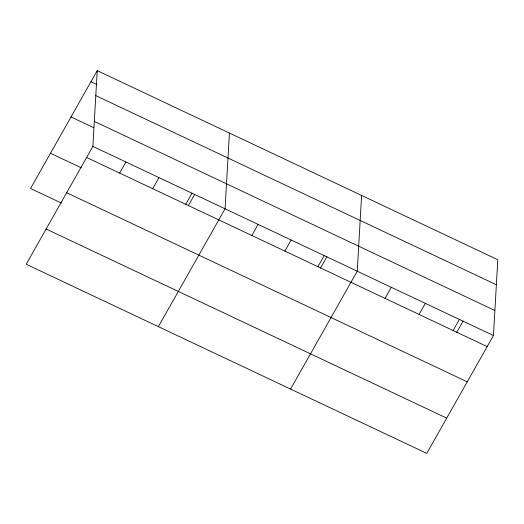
<?xml version="1.0" encoding="UTF-8"?>
<svg xmlns="http://www.w3.org/2000/svg" width="524" height="524" viewBox="0 0 524 524"><rect width="100%" height="100%" fill="white"/><g stroke="black" fill="none" stroke-linecap="round" stroke-linejoin="round"><path stroke-width="0.79" d="M92.879 146.399L97.235 70.635L497.8 259.747L493.444 335.511L426.765 453.365L26.2 264.253L92.879 146.399L493.444 335.511M229.42 133.044L225.065 208.807L158.386 326.662M361.606 195.445L357.25 271.209L290.571 389.063M97.235 70.635L30.556 188.489L61.4 203.05M119.655 173.09L125.924 162.001M152.7 188.692L158.975 177.603M185.745 204.294L192.02 193.205M188.312 205.696L194.758 194.312M251.841 235.492L258.109 224.41M284.886 251.094L291.161 240.012M317.93 266.696L324.205 255.607M320.498 268.105L326.943 256.714M385.029 298.372L391.297 287.283M419.076 314.446L425.35 303.363M453.122 330.52L459.397 319.437M456.692 332.399L463.137 321.016M90.96 81.724L96.835 84.495M95.8 95.637L496.366 284.748M94.313 121.398L494.879 310.509M71.028 116.957L93.796 127.705M86.604 157.488L487.169 346.593M50.487 153.257L81.331 167.818M66.672 192.721L467.238 381.832M46.132 229.021L446.697 418.132"/></g></svg>
